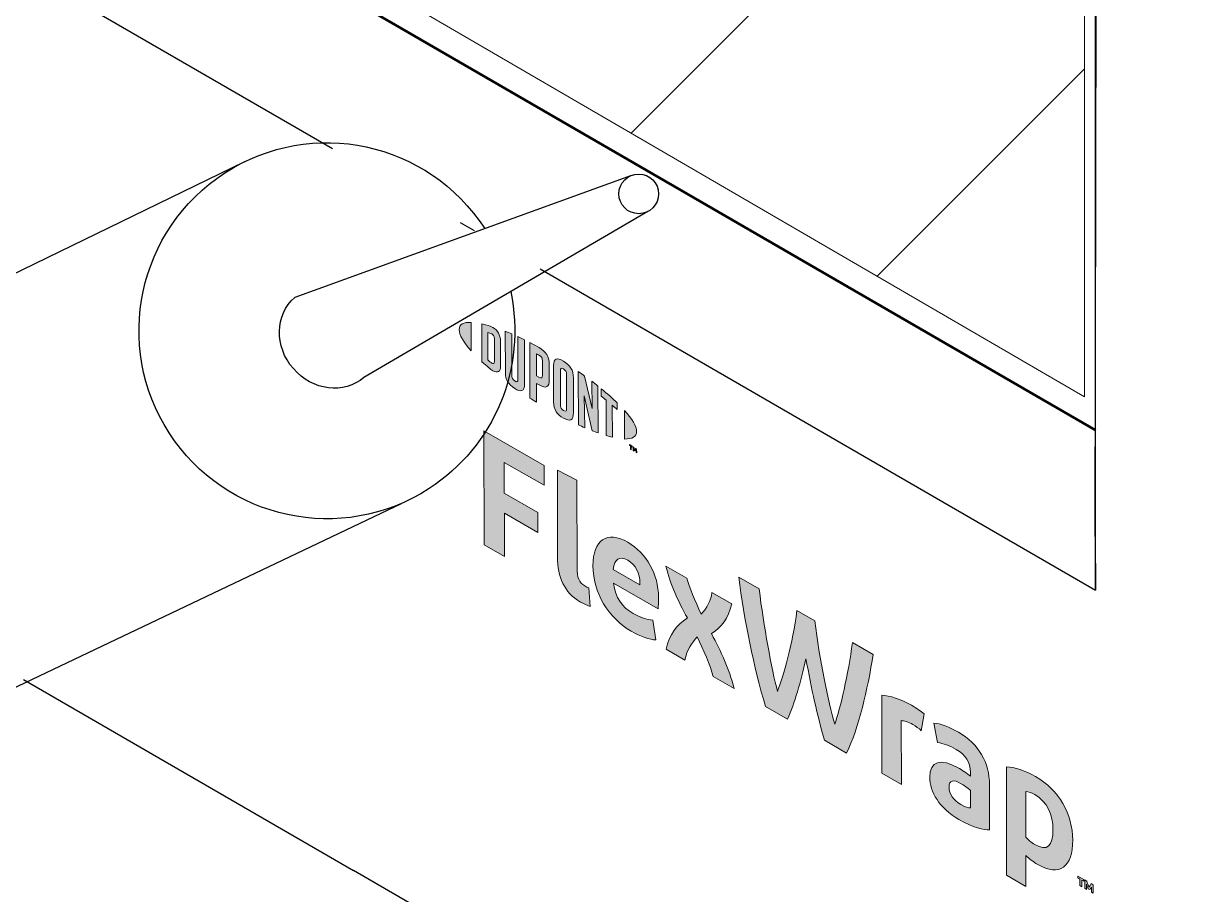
# Model space of a CAD drawing. Extents: x -1337 to 5791, y -3809 to 1769.
# Drawn here: x -410.2 to -367.73, y 1097.44 to 1129.09 of the extents above; entities that cross this region are included whole.
import ezdxf

# ---------------------------------------------------------------- set-up
doc = ezdxf.new("R2010")
doc.units = 0
doc.header["$MEASUREMENT"] = 0
for name, color, linetype, lineweight in [('G-ANNO-TTLB', 7, 'Continuous', 0), ('Layer 12', 7, 'Continuous', 0), ('TYVEK', 7, 'Continuous', 0), ('X-REF - TRACED', 7, 'Continuous', 0)]:
    doc.layers.add(name, color=color, linetype=linetype, lineweight=lineweight)

# ---------------------------------------------------------------- blocks, each defined once
blk = doc.blocks.new('Block_366')
at = {"layer": 'TYVEK', "true_color": 0x003b71, "transparency": 33554687}
h = blk.add_hatch(color=156, dxfattribs=at)
h.dxf.hatch_style = 2
edge = h.paths.add_edge_path()
edge.add_spline(control_points=[(-393.448, 1110.144), (-393.448, 1110.144), (-393.458, 1114.285), (-393.458, 1114.285), (-393.458, 1114.285), (-391.272, 1113.03), (-391.272, 1113.03), (-391.272, 1113.03), (-391.271, 1112.308), (-391.271, 1112.308), (-391.271, 1112.308), (-392.723, 1113.142), (-392.723, 1113.142), (-392.723, 1113.142), (-392.72, 1112.018), (-392.72, 1112.018), (-392.72, 1112.018), (-391.499, 1111.317), (-391.499, 1111.317), (-391.499, 1111.317), (-391.497, 1110.595), (-391.497, 1110.595), (-391.497, 1110.595), (-392.718, 1111.296), (-392.718, 1111.296), (-392.718, 1111.296), (-392.714, 1109.723), (-392.714, 1109.723), (-392.714, 1109.723), (-393.448, 1110.144), (-393.448, 1110.144)], knot_values=[0, 0, 0, 0, 1, 1, 1, 2, 2, 2, 3, 3, 3, 4, 4, 4, 5, 5, 5, 6, 6, 6, 7, 7, 7, 8, 8, 8, 9, 9, 9, 10, 10, 10, 10], degree=3, periodic=0)
h = blk.add_hatch(color=156, dxfattribs=at)
h.dxf.hatch_style = 2
edge = h.paths.add_edge_path()
edge.add_spline(control_points=[(-390.075, 1109.3), (-390.074, 1108.981), (-390.002, 1108.768), (-389.797, 1108.65), (-389.745, 1108.621), (-389.694, 1108.597), (-389.648, 1108.583), (-389.648, 1108.583), (-389.595, 1107.908), (-389.595, 1107.908), (-389.692, 1107.941), (-389.851, 1108.008), (-389.954, 1108.067), (-390.544, 1108.406), (-390.781, 1108.985), (-390.783, 1109.695), (-390.783, 1109.695), (-390.791, 1112.854), (-390.791, 1112.854), (-390.791, 1112.854), (-390.083, 1112.495), (-390.083, 1112.495), (-390.083, 1112.495), (-390.075, 1109.3), (-390.075, 1109.3)], knot_values=[0, 0, 0, 0, 1, 1, 1, 2, 2, 2, 3, 3, 3, 4, 4, 4, 5, 5, 5, 6, 6, 6, 7, 7, 7, 8, 8, 8, 8], degree=3, periodic=0)
h = blk.add_hatch(color=156, dxfattribs=at)
h.dxf.hatch_style = 2
edge = h.paths.add_edge_path()
edge.add_spline(control_points=[(-388.763, 1109.25), (-388.763, 1109.25), (-387.789, 1108.691), (-387.789, 1108.691), (-387.789, 1108.691), (-387.789, 1108.762), (-387.789, 1108.762), (-387.79, 1109.093), (-387.944, 1109.424), (-388.226, 1109.586), (-388.524, 1109.757), (-388.718, 1109.626), (-388.763, 1109.25)], knot_values=[0, 0, 0, 0, 1, 1, 1, 2, 2, 2, 3, 3, 3, 4, 4, 4, 4], degree=3, periodic=0)
edge = h.paths.add_edge_path()
edge.add_spline(control_points=[(-387.205, 1106.69), (-387.43, 1106.701), (-387.763, 1106.81), (-388.102, 1107.004), (-388.928, 1107.478), (-389.494, 1108.406), (-389.496, 1109.388), (-389.499, 1110.328), (-388.982, 1110.669), (-388.228, 1110.237), (-387.556, 1109.851), (-387.113, 1109.047), (-387.111, 1108.255), (-387.111, 1108.077), (-387.121, 1107.929), (-387.131, 1107.817), (-387.131, 1107.817), (-388.752, 1108.747), (-388.752, 1108.747), (-388.684, 1108.236), (-388.442, 1107.885), (-388.032, 1107.649), (-387.781, 1107.505), (-387.54, 1107.431), (-387.319, 1107.411), (-387.319, 1107.411), (-387.205, 1106.69), (-387.205, 1106.69)], knot_values=[0, 0, 0, 0, 1, 1, 1, 2, 2, 2, 3, 3, 3, 4, 4, 4, 5, 5, 5, 6, 6, 6, 7, 7, 7, 8, 8, 8, 9, 9, 9, 9], degree=3, periodic=0)
h = blk.add_hatch(color=156, dxfattribs=at)
h.dxf.hatch_style = 2
edge = h.paths.add_edge_path()
edge.add_spline(control_points=[(-386.064, 1107.488), (-386.409, 1108.123), (-386.682, 1108.687), (-386.843, 1109.37), (-386.843, 1109.37), (-386.078, 1108.932), (-386.078, 1108.932), (-386.011, 1108.627), (-385.784, 1108.095), (-385.558, 1107.628), (-385.368, 1107.845), (-385.205, 1108.1), (-385.17, 1108.41), (-385.17, 1108.41), (-384.452, 1107.998), (-384.452, 1107.998), (-384.584, 1107.459), (-384.808, 1107.157), (-385.192, 1106.922), (-384.822, 1106.231), (-384.569, 1105.673), (-384.357, 1104.925), (-384.357, 1104.925), (-385.122, 1105.364), (-385.122, 1105.364), (-385.23, 1105.757), (-385.488, 1106.348), (-385.704, 1106.797), (-385.898, 1106.583), (-386.082, 1106.335), (-386.153, 1105.956), (-386.153, 1105.956), (-386.84, 1106.35), (-386.84, 1106.35), (-386.714, 1106.892), (-386.474, 1107.227), (-386.064, 1107.488)], knot_values=[0, 0, 0, 0, 1, 1, 1, 2, 2, 2, 3, 3, 3, 4, 4, 4, 5, 5, 5, 6, 6, 6, 7, 7, 7, 8, 8, 8, 9, 9, 9, 10, 10, 10, 11, 11, 11, 12, 12, 12, 12], degree=3, periodic=0)
h = blk.add_hatch(color=156, dxfattribs=at)
h.dxf.hatch_style = 2
edge = h.paths.add_edge_path()
edge.add_spline(control_points=[(-380.063, 1106.595), (-380.063, 1106.595), (-379.314, 1106.165), (-379.314, 1106.165), (-379.506, 1104.898), (-379.84, 1103.466), (-380.274, 1102.581), (-380.274, 1102.581), (-381.079, 1103.043), (-381.079, 1103.043), (-381.332, 1103.927), (-381.56, 1104.926), (-381.752, 1106.005), (-381.945, 1105.147), (-382.163, 1104.404), (-382.418, 1103.812), (-382.418, 1103.812), (-383.224, 1104.274), (-383.224, 1104.274), (-383.637, 1105.645), (-384.005, 1107.481), (-384.198, 1108.969), (-384.198, 1108.969), (-383.454, 1108.542), (-383.454, 1108.542), (-383.292, 1107.202), (-383.001, 1105.635), (-382.789, 1104.822), (-382.57, 1105.388), (-382.23, 1106.551), (-382.084, 1107.755), (-382.084, 1107.755), (-381.428, 1107.378), (-381.428, 1107.378), (-381.271, 1106), (-380.934, 1104.448), (-380.706, 1103.627), (-380.503, 1104.201), (-380.214, 1105.435), (-380.063, 1106.595)], knot_values=[0, 0, 0, 0, 1, 1, 1, 2, 2, 2, 3, 3, 3, 4, 4, 4, 5, 5, 5, 6, 6, 6, 7, 7, 7, 8, 8, 8, 9, 9, 9, 10, 10, 10, 11, 11, 11, 12, 12, 12, 13, 13, 13, 13], degree=3, periodic=0)
h = blk.add_hatch(color=156, dxfattribs=at)
h.dxf.hatch_style = 2
edge = h.paths.add_edge_path()
edge.add_spline(control_points=[(-377.921, 1104.32), (-377.737, 1104.213), (-377.562, 1104.09), (-377.459, 1104.001), (-377.459, 1104.001), (-377.56, 1103.392), (-377.56, 1103.392), (-377.648, 1103.477), (-377.755, 1103.551), (-377.863, 1103.613), (-378.053, 1103.722), (-378.181, 1103.754), (-378.289, 1103.757), (-378.289, 1103.757), (-378.283, 1101.438), (-378.283, 1101.438), (-378.283, 1101.438), (-378.991, 1101.844), (-378.991, 1101.844), (-378.991, 1101.844), (-378.998, 1104.678), (-378.998, 1104.678), (-378.721, 1104.678), (-378.291, 1104.532), (-377.921, 1104.32)], knot_values=[0, 0, 0, 0, 1, 1, 1, 2, 2, 2, 3, 3, 3, 4, 4, 4, 5, 5, 5, 6, 6, 6, 7, 7, 7, 8, 8, 8, 8], degree=3, periodic=0)
h = blk.add_hatch(color=156, dxfattribs=at)
h.dxf.hatch_style = 2
edge = h.paths.add_edge_path()
edge.add_spline(control_points=[(-375.766, 1100.589), (-375.766, 1100.589), (-375.767, 1101.222), (-375.767, 1101.222), (-375.885, 1101.319), (-376.008, 1101.408), (-376.132, 1101.478), (-376.368, 1101.614), (-376.552, 1101.614), (-376.551, 1101.335), (-376.551, 1101.087), (-376.396, 1100.869), (-376.125, 1100.712), (-375.971, 1100.624), (-375.842, 1100.586), (-375.766, 1100.589)], knot_values=[0, 0, 0, 0, 1, 1, 1, 2, 2, 2, 3, 3, 3, 4, 4, 4, 5, 5, 5, 5], degree=3, periodic=0)
edge = h.paths.add_edge_path()
edge.add_spline(control_points=[(-376.195, 1100.168), (-376.898, 1100.572), (-377.253, 1101.171), (-377.254, 1101.703), (-377.255, 1102.289), (-376.841, 1102.394), (-376.225, 1102.046), (-376.081, 1101.964), (-375.897, 1101.834), (-375.768, 1101.737), (-375.768, 1101.737), (-375.769, 1101.879), (-375.769, 1101.879), (-375.77, 1102.24), (-375.95, 1102.514), (-376.293, 1102.711), (-376.519, 1102.841), (-376.76, 1102.938), (-376.97, 1102.958), (-376.97, 1102.958), (-377.1, 1103.671), (-377.1, 1103.671), (-376.88, 1103.651), (-376.526, 1103.518), (-376.213, 1103.339), (-375.459, 1102.906), (-375.083, 1102.229), (-375.081, 1101.431), (-375.081, 1101.431), (-375.077, 1099.786), (-375.077, 1099.786), (-375.287, 1099.783), (-375.682, 1099.874), (-376.195, 1100.168)], knot_values=[0, 0, 0, 0, 1, 1, 1, 2, 2, 2, 3, 3, 3, 4, 4, 4, 5, 5, 5, 6, 6, 6, 7, 7, 7, 8, 8, 8, 9, 9, 9, 10, 10, 10, 11, 11, 11, 11], degree=3, periodic=0)
h = blk.add_hatch(color=156, dxfattribs=at)
h.dxf.hatch_style = 2
edge = h.paths.add_edge_path()
edge.add_spline(control_points=[(-373.431, 1099.255), (-372.98, 1098.996), (-372.77, 1099.194), (-372.772, 1099.804), (-372.773, 1100.336), (-372.969, 1100.803), (-373.436, 1101.071), (-373.564, 1101.145), (-373.656, 1101.168), (-373.764, 1101.183), (-373.764, 1101.183), (-373.76, 1099.526), (-373.76, 1099.526), (-373.662, 1099.423), (-373.58, 1099.34), (-373.431, 1099.255)], knot_values=[0, 0, 0, 0, 1, 1, 1, 2, 2, 2, 3, 3, 3, 4, 4, 4, 5, 5, 5, 5], degree=3, periodic=0)
edge = h.paths.add_edge_path()
edge.add_spline(control_points=[(-373.327, 1098.534), (-373.507, 1098.637), (-373.63, 1098.731), (-373.758, 1098.858), (-373.758, 1098.858), (-373.756, 1097.734), (-373.756, 1097.734), (-373.756, 1097.734), (-374.458, 1098.137), (-374.458, 1098.137), (-374.458, 1098.137), (-374.468, 1102.083), (-374.468, 1102.083), (-374.176, 1102.069), (-373.766, 1101.934), (-373.402, 1101.725), (-372.56, 1101.242), (-372.056, 1100.362), (-372.054, 1099.415), (-372.051, 1098.445), (-372.527, 1098.074), (-373.327, 1098.534)], knot_values=[0, 0, 0, 0, 1, 1, 1, 2, 2, 2, 3, 3, 3, 4, 4, 4, 5, 5, 5, 6, 6, 6, 7, 7, 7, 7], degree=3, periodic=0)
h = blk.add_hatch(color=156, dxfattribs=at)
h.dxf.hatch_style = 2
edge = h.paths.add_edge_path()
edge.add_spline(control_points=[(-371.546, 1097.928), (-371.519, 1097.841), (-371.494, 1097.775), (-371.463, 1097.704), (-371.433, 1097.74), (-371.412, 1097.78), (-371.387, 1097.837), (-371.387, 1097.837), (-371.313, 1097.795), (-371.313, 1097.795), (-371.313, 1097.795), (-371.312, 1097.489), (-371.312, 1097.489), (-371.312, 1097.489), (-371.377, 1097.526), (-371.377, 1097.526), (-371.377, 1097.526), (-371.377, 1097.667), (-371.377, 1097.667), (-371.377, 1097.667), (-371.374, 1097.713), (-371.374, 1097.713), (-371.394, 1097.679), (-371.419, 1097.644), (-371.44, 1097.618), (-371.44, 1097.618), (-371.489, 1097.647), (-371.489, 1097.647), (-371.512, 1097.699), (-371.536, 1097.762), (-371.558, 1097.821), (-371.558, 1097.821), (-371.555, 1097.769), (-371.555, 1097.769), (-371.555, 1097.769), (-371.554, 1097.628), (-371.554, 1097.628), (-371.554, 1097.628), (-371.619, 1097.665), (-371.619, 1097.665), (-371.619, 1097.665), (-371.619, 1097.971), (-371.619, 1097.971), (-371.619, 1097.971), (-371.546, 1097.928), (-371.546, 1097.928)], knot_values=[0, 0, 0, 0, 1, 1, 1, 2, 2, 2, 3, 3, 3, 4, 4, 4, 5, 5, 5, 6, 6, 6, 7, 7, 7, 8, 8, 8, 9, 9, 9, 10, 10, 10, 11, 11, 11, 12, 12, 12, 13, 13, 13, 14, 14, 14, 15, 15, 15, 15], degree=3, periodic=0)
edge = h.paths.add_edge_path()
edge.add_spline(control_points=[(-371.792, 1098.002), (-371.792, 1098.002), (-371.863, 1098.043), (-371.863, 1098.043), (-371.863, 1098.043), (-371.863, 1098.111), (-371.863, 1098.111), (-371.863, 1098.111), (-371.649, 1097.988), (-371.649, 1097.988), (-371.649, 1097.988), (-371.649, 1097.92), (-371.649, 1097.92), (-371.649, 1097.92), (-371.72, 1097.961), (-371.72, 1097.961), (-371.72, 1097.961), (-371.72, 1097.723), (-371.72, 1097.723), (-371.72, 1097.723), (-371.791, 1097.764), (-371.791, 1097.764), (-371.791, 1097.764), (-371.792, 1098.002), (-371.792, 1098.002)], knot_values=[0, 0, 0, 0, 1, 1, 1, 2, 2, 2, 3, 3, 3, 4, 4, 4, 5, 5, 5, 6, 6, 6, 7, 7, 7, 8, 8, 8, 8], degree=3, periodic=0)
at = {"layer": 'TYVEK'}
for points, knots in [([(-393.448, 1110.144), (-393.448, 1110.144), (-393.458, 1114.285), (-393.458, 1114.285), (-393.458, 1114.285), (-391.272, 1113.03), (-391.272, 1113.03), (-391.272, 1113.03), (-391.271, 1112.308), (-391.271, 1112.308), (-391.271, 1112.308), (-392.723, 1113.142), (-392.723, 1113.142), (-392.723, 1113.142), (-392.72, 1112.018), (-392.72, 1112.018), (-392.72, 1112.018), (-391.499, 1111.317), (-391.499, 1111.317), (-391.499, 1111.317), (-391.497, 1110.595), (-391.497, 1110.595), (-391.497, 1110.595), (-392.718, 1111.296), (-392.718, 1111.296), (-392.718, 1111.296), (-392.714, 1109.723), (-392.714, 1109.723), (-392.714, 1109.723), (-393.448, 1110.144), (-393.448, 1110.144)], [0, 0, 0, 0, 1, 1, 1, 2, 2, 2, 3, 3, 3, 4, 4, 4, 5, 5, 5, 6, 6, 6, 7, 7, 7, 8, 8, 8, 9, 9, 9, 10, 10, 10, 10]), ([(-390.075, 1109.3), (-390.074, 1108.981), (-390.002, 1108.768), (-389.797, 1108.65), (-389.745, 1108.621), (-389.694, 1108.597), (-389.648, 1108.583), (-389.648, 1108.583), (-389.595, 1107.908), (-389.595, 1107.908), (-389.692, 1107.941), (-389.851, 1108.008), (-389.954, 1108.067), (-390.544, 1108.406), (-390.781, 1108.985), (-390.783, 1109.695), (-390.783, 1109.695), (-390.791, 1112.854), (-390.791, 1112.854), (-390.791, 1112.854), (-390.083, 1112.495), (-390.083, 1112.495), (-390.083, 1112.495), (-390.075, 1109.3), (-390.075, 1109.3)], [0, 0, 0, 0, 1, 1, 1, 2, 2, 2, 3, 3, 3, 4, 4, 4, 5, 5, 5, 6, 6, 6, 7, 7, 7, 8, 8, 8, 8]), ([(-387.205, 1106.69), (-387.43, 1106.701), (-387.763, 1106.81), (-388.102, 1107.004), (-388.928, 1107.478), (-389.494, 1108.406), (-389.496, 1109.388), (-389.499, 1110.328), (-388.982, 1110.669), (-388.228, 1110.237), (-387.556, 1109.851), (-387.113, 1109.047), (-387.111, 1108.255), (-387.111, 1108.077), (-387.121, 1107.929), (-387.131, 1107.817), (-387.131, 1107.817), (-388.752, 1108.747), (-388.752, 1108.747), (-388.684, 1108.236), (-388.442, 1107.885), (-388.032, 1107.649), (-387.781, 1107.505), (-387.54, 1107.431), (-387.319, 1107.411), (-387.319, 1107.411), (-387.205, 1106.69), (-387.205, 1106.69)], [0, 0, 0, 0, 1, 1, 1, 2, 2, 2, 3, 3, 3, 4, 4, 4, 5, 5, 5, 6, 6, 6, 7, 7, 7, 8, 8, 8, 9, 9, 9, 9]), ([(-388.763, 1109.25), (-388.763, 1109.25), (-387.789, 1108.691), (-387.789, 1108.691), (-387.789, 1108.691), (-387.789, 1108.762), (-387.789, 1108.762), (-387.79, 1109.093), (-387.944, 1109.424), (-388.226, 1109.586), (-388.524, 1109.757), (-388.718, 1109.626), (-388.763, 1109.25)], [0, 0, 0, 0, 1, 1, 1, 2, 2, 2, 3, 3, 3, 4, 4, 4, 4]), ([(-386.064, 1107.488), (-386.409, 1108.123), (-386.682, 1108.687), (-386.843, 1109.37), (-386.843, 1109.37), (-386.078, 1108.932), (-386.078, 1108.932), (-386.011, 1108.627), (-385.784, 1108.095), (-385.558, 1107.628), (-385.368, 1107.845), (-385.205, 1108.1), (-385.17, 1108.41), (-385.17, 1108.41), (-384.452, 1107.998), (-384.452, 1107.998), (-384.584, 1107.459), (-384.808, 1107.157), (-385.192, 1106.922), (-384.822, 1106.231), (-384.569, 1105.673), (-384.357, 1104.925), (-384.357, 1104.925), (-385.122, 1105.364), (-385.122, 1105.364), (-385.23, 1105.757), (-385.488, 1106.348), (-385.704, 1106.797), (-385.898, 1106.583), (-386.082, 1106.335), (-386.153, 1105.956), (-386.153, 1105.956), (-386.84, 1106.35), (-386.84, 1106.35), (-386.714, 1106.892), (-386.474, 1107.227), (-386.064, 1107.488)], [0, 0, 0, 0, 1, 1, 1, 2, 2, 2, 3, 3, 3, 4, 4, 4, 5, 5, 5, 6, 6, 6, 7, 7, 7, 8, 8, 8, 9, 9, 9, 10, 10, 10, 11, 11, 11, 12, 12, 12, 12]), ([(-380.063, 1106.595), (-380.063, 1106.595), (-379.314, 1106.165), (-379.314, 1106.165), (-379.506, 1104.898), (-379.84, 1103.466), (-380.274, 1102.581), (-380.274, 1102.581), (-381.079, 1103.043), (-381.079, 1103.043), (-381.332, 1103.927), (-381.56, 1104.926), (-381.752, 1106.005), (-381.945, 1105.147), (-382.163, 1104.404), (-382.418, 1103.812), (-382.418, 1103.812), (-383.224, 1104.274), (-383.224, 1104.274), (-383.637, 1105.645), (-384.005, 1107.481), (-384.198, 1108.969), (-384.198, 1108.969), (-383.454, 1108.542), (-383.454, 1108.542), (-383.292, 1107.202), (-383.001, 1105.635), (-382.789, 1104.822), (-382.57, 1105.388), (-382.23, 1106.551), (-382.084, 1107.755), (-382.084, 1107.755), (-381.428, 1107.378), (-381.428, 1107.378), (-381.271, 1106), (-380.934, 1104.448), (-380.706, 1103.627), (-380.503, 1104.201), (-380.214, 1105.435), (-380.063, 1106.595)], [0, 0, 0, 0, 1, 1, 1, 2, 2, 2, 3, 3, 3, 4, 4, 4, 5, 5, 5, 6, 6, 6, 7, 7, 7, 8, 8, 8, 9, 9, 9, 10, 10, 10, 11, 11, 11, 12, 12, 12, 13, 13, 13, 13]), ([(-377.921, 1104.32), (-377.737, 1104.213), (-377.562, 1104.09), (-377.459, 1104.001), (-377.459, 1104.001), (-377.56, 1103.392), (-377.56, 1103.392), (-377.648, 1103.477), (-377.755, 1103.551), (-377.863, 1103.613), (-378.053, 1103.722), (-378.181, 1103.754), (-378.289, 1103.757), (-378.289, 1103.757), (-378.283, 1101.438), (-378.283, 1101.438), (-378.283, 1101.438), (-378.991, 1101.844), (-378.991, 1101.844), (-378.991, 1101.844), (-378.998, 1104.678), (-378.998, 1104.678), (-378.721, 1104.678), (-378.291, 1104.532), (-377.921, 1104.32)], [0, 0, 0, 0, 1, 1, 1, 2, 2, 2, 3, 3, 3, 4, 4, 4, 5, 5, 5, 6, 6, 6, 7, 7, 7, 8, 8, 8, 8]), ([(-376.195, 1100.168), (-376.898, 1100.572), (-377.253, 1101.171), (-377.254, 1101.703), (-377.255, 1102.289), (-376.841, 1102.394), (-376.225, 1102.046), (-376.081, 1101.964), (-375.897, 1101.834), (-375.768, 1101.737), (-375.768, 1101.737), (-375.769, 1101.879), (-375.769, 1101.879), (-375.77, 1102.24), (-375.95, 1102.514), (-376.293, 1102.711), (-376.519, 1102.841), (-376.76, 1102.938), (-376.97, 1102.958), (-376.97, 1102.958), (-377.1, 1103.671), (-377.1, 1103.671), (-376.88, 1103.651), (-376.526, 1103.518), (-376.213, 1103.339), (-375.459, 1102.906), (-375.083, 1102.229), (-375.081, 1101.431), (-375.081, 1101.431), (-375.077, 1099.786), (-375.077, 1099.786), (-375.287, 1099.783), (-375.682, 1099.874), (-376.195, 1100.168)], [0, 0, 0, 0, 1, 1, 1, 2, 2, 2, 3, 3, 3, 4, 4, 4, 5, 5, 5, 6, 6, 6, 7, 7, 7, 8, 8, 8, 9, 9, 9, 10, 10, 10, 11, 11, 11, 11]), ([(-373.327, 1098.534), (-373.507, 1098.637), (-373.63, 1098.731), (-373.758, 1098.858), (-373.758, 1098.858), (-373.756, 1097.734), (-373.756, 1097.734), (-373.756, 1097.734), (-374.458, 1098.137), (-374.458, 1098.137), (-374.458, 1098.137), (-374.468, 1102.083), (-374.468, 1102.083), (-374.176, 1102.069), (-373.766, 1101.934), (-373.402, 1101.725), (-372.56, 1101.242), (-372.056, 1100.362), (-372.054, 1099.415), (-372.051, 1098.445), (-372.527, 1098.074), (-373.327, 1098.534)], [0, 0, 0, 0, 1, 1, 1, 2, 2, 2, 3, 3, 3, 4, 4, 4, 5, 5, 5, 6, 6, 6, 7, 7, 7, 7]), ([(-375.766, 1100.589), (-375.766, 1100.589), (-375.767, 1101.222), (-375.767, 1101.222), (-375.885, 1101.319), (-376.008, 1101.408), (-376.132, 1101.478), (-376.368, 1101.614), (-376.552, 1101.614), (-376.551, 1101.335), (-376.551, 1101.087), (-376.396, 1100.869), (-376.125, 1100.712), (-375.971, 1100.624), (-375.842, 1100.586), (-375.766, 1100.589)], [0, 0, 0, 0, 1, 1, 1, 2, 2, 2, 3, 3, 3, 4, 4, 4, 5, 5, 5, 5]), ([(-373.431, 1099.255), (-372.98, 1098.996), (-372.77, 1099.194), (-372.772, 1099.804), (-372.773, 1100.336), (-372.969, 1100.803), (-373.436, 1101.071), (-373.564, 1101.145), (-373.656, 1101.168), (-373.764, 1101.183), (-373.764, 1101.183), (-373.76, 1099.526), (-373.76, 1099.526), (-373.662, 1099.423), (-373.58, 1099.34), (-373.431, 1099.255)], [0, 0, 0, 0, 1, 1, 1, 2, 2, 2, 3, 3, 3, 4, 4, 4, 5, 5, 5, 5]), ([(-371.792, 1098.002), (-371.792, 1098.002), (-371.863, 1098.043), (-371.863, 1098.043), (-371.863, 1098.043), (-371.863, 1098.111), (-371.863, 1098.111), (-371.863, 1098.111), (-371.649, 1097.988), (-371.649, 1097.988), (-371.649, 1097.988), (-371.649, 1097.92), (-371.649, 1097.92), (-371.649, 1097.92), (-371.72, 1097.961), (-371.72, 1097.961), (-371.72, 1097.961), (-371.72, 1097.723), (-371.72, 1097.723), (-371.72, 1097.723), (-371.791, 1097.764), (-371.791, 1097.764), (-371.791, 1097.764), (-371.792, 1098.002), (-371.792, 1098.002)], [0, 0, 0, 0, 1, 1, 1, 2, 2, 2, 3, 3, 3, 4, 4, 4, 5, 5, 5, 6, 6, 6, 7, 7, 7, 8, 8, 8, 8]), ([(-371.546, 1097.928), (-371.519, 1097.841), (-371.494, 1097.775), (-371.463, 1097.704), (-371.433, 1097.74), (-371.412, 1097.78), (-371.387, 1097.837), (-371.387, 1097.837), (-371.313, 1097.795), (-371.313, 1097.795), (-371.313, 1097.795), (-371.312, 1097.489), (-371.312, 1097.489), (-371.312, 1097.489), (-371.377, 1097.526), (-371.377, 1097.526), (-371.377, 1097.526), (-371.377, 1097.667), (-371.377, 1097.667), (-371.377, 1097.667), (-371.374, 1097.713), (-371.374, 1097.713), (-371.394, 1097.679), (-371.419, 1097.644), (-371.44, 1097.618), (-371.44, 1097.618), (-371.489, 1097.647), (-371.489, 1097.647), (-371.512, 1097.699), (-371.536, 1097.762), (-371.558, 1097.821), (-371.558, 1097.821), (-371.555, 1097.769), (-371.555, 1097.769), (-371.555, 1097.769), (-371.554, 1097.628), (-371.554, 1097.628), (-371.554, 1097.628), (-371.619, 1097.665), (-371.619, 1097.665), (-371.619, 1097.665), (-371.619, 1097.971), (-371.619, 1097.971), (-371.619, 1097.971), (-371.546, 1097.928), (-371.546, 1097.928)], [0, 0, 0, 0, 1, 1, 1, 2, 2, 2, 3, 3, 3, 4, 4, 4, 5, 5, 5, 6, 6, 6, 7, 7, 7, 8, 8, 8, 9, 9, 9, 10, 10, 10, 11, 11, 11, 12, 12, 12, 13, 13, 13, 14, 14, 14, 15, 15, 15, 15])]:
    blk.add_open_spline(points, degree=3, knots=knots, dxfattribs=at)
blk = doc.blocks.new('Block_367')
at = {"layer": 'TYVEK', "true_color": 0x003b71, "transparency": 33554687}
h = blk.add_hatch(color=156, dxfattribs=at)
h.dxf.hatch_style = 2
edge = h.paths.add_edge_path()
edge.add_spline(control_points=[(-394.36, 1117.963), (-394.36, 1117.773), (-394.199, 1117.502), (-393.919, 1117.189), (-393.919, 1117.189), (-393.922, 1118.228), (-393.922, 1118.228), (-394.201, 1118.237), (-394.361, 1118.152), (-394.36, 1117.963)], knot_values=[0, 0, 0, 0, 1, 1, 1, 2, 2, 2, 3, 3, 3, 3], degree=3, periodic=0)
h = blk.add_hatch(color=156, dxfattribs=at)
h.dxf.hatch_style = 2
edge = h.paths.add_edge_path()
edge.add_spline(control_points=[(-393.079, 1116.803), (-393.079, 1116.724), (-393.12, 1116.721), (-393.17, 1116.749), (-393.209, 1116.771), (-393.268, 1116.822), (-393.317, 1116.865), (-393.317, 1116.865), (-393.319, 1117.859), (-393.319, 1117.859), (-393.271, 1117.846), (-393.211, 1117.828), (-393.173, 1117.806), (-393.123, 1117.777), (-393.081, 1117.727), (-393.081, 1117.647), (-393.081, 1117.647), (-393.079, 1116.803), (-393.079, 1116.803)], knot_values=[0, 0, 0, 0, 1, 1, 1, 2, 2, 2, 3, 3, 3, 4, 4, 4, 5, 5, 5, 6, 6, 6, 6], degree=3, periodic=0)
edge = h.paths.add_edge_path()
edge.add_spline(control_points=[(-393.141, 1118.047), (-393.219, 1118.092), (-393.331, 1118.13), (-393.535, 1118.174), (-393.535, 1118.174), (-393.532, 1116.797), (-393.532, 1116.797), (-393.352, 1116.631), (-393.215, 1116.516), (-393.137, 1116.471), (-392.957, 1116.367), (-392.856, 1116.436), (-392.856, 1116.64), (-392.856, 1116.64), (-392.858, 1117.555), (-392.858, 1117.555), (-392.859, 1117.758), (-392.961, 1117.944), (-393.141, 1118.047)], knot_values=[0, 0, 0, 0, 1, 1, 1, 2, 2, 2, 3, 3, 3, 4, 4, 4, 5, 5, 5, 6, 6, 6, 6], degree=3, periodic=0)
h = blk.add_hatch(color=156, dxfattribs=at)
h.dxf.hatch_style = 2
edge = h.paths.add_edge_path()
edge.add_spline(control_points=[(-392.228, 1116.154), (-392.228, 1116.074), (-392.252, 1116.037), (-392.338, 1116.099), (-392.423, 1116.159), (-392.446, 1116.214), (-392.446, 1116.308), (-392.446, 1116.308), (-392.45, 1117.808), (-392.45, 1117.808), (-392.506, 1117.833), (-392.632, 1117.885), (-392.685, 1117.907), (-392.685, 1117.907), (-392.682, 1116.39), (-392.682, 1116.39), (-392.681, 1116.148), (-392.579, 1115.995), (-392.338, 1115.825), (-392.117, 1115.669), (-391.982, 1115.72), (-391.983, 1115.989), (-391.983, 1115.989), (-391.986, 1117.591), (-391.986, 1117.591), (-392.033, 1117.615), (-392.184, 1117.687), (-392.232, 1117.709), (-392.232, 1117.709), (-392.228, 1116.154), (-392.228, 1116.154)], knot_values=[0, 0, 0, 0, 1, 1, 1, 2, 2, 2, 3, 3, 3, 4, 4, 4, 5, 5, 5, 6, 6, 6, 7, 7, 7, 8, 8, 8, 9, 9, 9, 10, 10, 10, 10], degree=3, periodic=0)
h = blk.add_hatch(color=156, dxfattribs=at)
h.dxf.hatch_style = 2
edge = h.paths.add_edge_path()
edge.add_spline(control_points=[(-391.334, 1116.298), (-391.334, 1116.211), (-391.36, 1116.182), (-391.46, 1116.239), (-391.46, 1116.239), (-391.546, 1116.288), (-391.546, 1116.288), (-391.546, 1116.288), (-391.548, 1117.085), (-391.548, 1117.085), (-391.51, 1117.065), (-391.489, 1117.054), (-391.466, 1117.041), (-391.358, 1116.979), (-391.335, 1116.919), (-391.335, 1116.83), (-391.335, 1116.83), (-391.334, 1116.298), (-391.334, 1116.298)], knot_values=[0, 0, 0, 0, 1, 1, 1, 2, 2, 2, 3, 3, 3, 4, 4, 4, 5, 5, 5, 6, 6, 6, 6], degree=3, periodic=0)
edge = h.paths.add_edge_path()
edge.add_spline(control_points=[(-391.452, 1117.314), (-391.495, 1117.339), (-391.651, 1117.422), (-391.794, 1117.495), (-391.794, 1117.495), (-391.789, 1115.476), (-391.789, 1115.476), (-391.741, 1115.445), (-391.613, 1115.364), (-391.544, 1115.323), (-391.544, 1115.323), (-391.545, 1116.008), (-391.545, 1116.008), (-391.545, 1116.008), (-391.449, 1115.953), (-391.449, 1115.953), (-391.191, 1115.806), (-391.085, 1115.878), (-391.085, 1116.134), (-391.085, 1116.134), (-391.087, 1116.729), (-391.087, 1116.729), (-391.087, 1116.98), (-391.208, 1117.174), (-391.452, 1117.314)], knot_values=[0, 0, 0, 0, 1, 1, 1, 2, 2, 2, 3, 3, 3, 4, 4, 4, 5, 5, 5, 6, 6, 6, 7, 7, 7, 8, 8, 8, 8], degree=3, periodic=0)
h = blk.add_hatch(color=156, dxfattribs=at)
h.dxf.hatch_style = 2
edge = h.paths.add_edge_path()
edge.add_spline(control_points=[(-390.454, 1115.089), (-390.453, 1115.009), (-390.476, 1114.981), (-390.563, 1115.028), (-390.653, 1115.076), (-390.677, 1115.135), (-390.678, 1115.217), (-390.678, 1115.217), (-390.681, 1116.476), (-390.681, 1116.476), (-390.681, 1116.558), (-390.657, 1116.59), (-390.567, 1116.536), (-390.48, 1116.483), (-390.457, 1116.427), (-390.457, 1116.347), (-390.457, 1116.347), (-390.454, 1115.089), (-390.454, 1115.089)], knot_values=[0, 0, 0, 0, 1, 1, 1, 2, 2, 2, 3, 3, 3, 4, 4, 4, 5, 5, 5, 6, 6, 6, 6], degree=3, periodic=0)
edge = h.paths.add_edge_path()
edge.add_spline(control_points=[(-390.568, 1116.818), (-390.796, 1116.961), (-390.931, 1116.923), (-390.931, 1116.657), (-390.931, 1116.657), (-390.927, 1115.337), (-390.927, 1115.337), (-390.927, 1115.056), (-390.803, 1114.87), (-390.563, 1114.744), (-390.327, 1114.621), (-390.204, 1114.654), (-390.205, 1114.952), (-390.205, 1114.952), (-390.208, 1116.212), (-390.208, 1116.212), (-390.209, 1116.497), (-390.32, 1116.662), (-390.568, 1116.818)], knot_values=[0, 0, 0, 0, 1, 1, 1, 2, 2, 2, 3, 3, 3, 4, 4, 4, 5, 5, 5, 6, 6, 6, 6], degree=3, periodic=0)
h = blk.add_hatch(color=156, dxfattribs=at)
h.dxf.hatch_style = 2
edge = h.paths.add_edge_path()
edge.add_spline(control_points=[(-389.524, 1115.096), (-389.524, 1115.096), (-389.799, 1116.279), (-389.799, 1116.279), (-389.874, 1116.332), (-389.963, 1116.395), (-390.032, 1116.442), (-390.032, 1116.442), (-390.028, 1114.506), (-390.028, 1114.506), (-389.979, 1114.483), (-389.855, 1114.428), (-389.791, 1114.401), (-389.791, 1114.401), (-389.813, 1115.553), (-389.813, 1115.553), (-389.813, 1115.553), (-389.522, 1114.291), (-389.522, 1114.291), (-389.461, 1114.267), (-389.371, 1114.233), (-389.312, 1114.212), (-389.312, 1114.212), (-389.316, 1115.914), (-389.316, 1115.914), (-389.378, 1115.963), (-389.49, 1116.049), (-389.543, 1116.09), (-389.543, 1116.09), (-389.524, 1115.096), (-389.524, 1115.096)], knot_values=[0, 0, 0, 0, 1, 1, 1, 2, 2, 2, 3, 3, 3, 4, 4, 4, 5, 5, 5, 6, 6, 6, 7, 7, 7, 8, 8, 8, 9, 9, 9, 10, 10, 10, 10], degree=3, periodic=0)
h = blk.add_hatch(color=156, dxfattribs=at)
h.dxf.hatch_style = 2
edge = h.paths.add_edge_path()
edge.add_spline(control_points=[(-389.194, 1115.547), (-389.133, 1115.499), (-389.073, 1115.451), (-389.015, 1115.403), (-389.015, 1115.403), (-389.011, 1114.115), (-389.011, 1114.115), (-388.958, 1114.098), (-388.858, 1114.071), (-388.791, 1114.056), (-388.791, 1114.056), (-388.794, 1115.215), (-388.794, 1115.215), (-388.73, 1115.16), (-388.67, 1115.106), (-388.615, 1115.056), (-388.615, 1115.056), (-388.615, 1115.304), (-388.615, 1115.304), (-388.789, 1115.474), (-388.976, 1115.638), (-389.195, 1115.816), (-389.195, 1115.816), (-389.194, 1115.547), (-389.194, 1115.547)], knot_values=[0, 0, 0, 0, 1, 1, 1, 2, 2, 2, 3, 3, 3, 4, 4, 4, 5, 5, 5, 6, 6, 6, 7, 7, 7, 8, 8, 8, 8], degree=3, periodic=0)
h = blk.add_hatch(color=156, dxfattribs=at)
h.dxf.hatch_style = 2
edge = h.paths.add_edge_path()
edge.add_spline(control_points=[(-387.909, 1114.26), (-387.909, 1114.069), (-388.069, 1113.983), (-388.348, 1113.99), (-388.348, 1113.99), (-388.351, 1115.03), (-388.351, 1115.03), (-388.071, 1114.718), (-387.91, 1114.448), (-387.909, 1114.26)], knot_values=[0, 0, 0, 0, 1, 1, 1, 2, 2, 2, 3, 3, 3, 3], degree=3, periodic=0)
h = blk.add_hatch(color=156, dxfattribs=at)
h.dxf.hatch_style = 2
edge = h.paths.add_edge_path()
edge.add_spline(control_points=[(-388.039, 1113.709), (-388.039, 1113.709), (-388.012, 1113.694), (-388.012, 1113.694), (-388.012, 1113.694), (-387.973, 1113.6), (-387.973, 1113.6), (-387.973, 1113.6), (-387.934, 1113.648), (-387.934, 1113.648), (-387.934, 1113.648), (-387.908, 1113.634), (-387.908, 1113.634), (-387.908, 1113.634), (-387.907, 1113.484), (-387.907, 1113.484), (-387.907, 1113.484), (-387.931, 1113.498), (-387.931, 1113.498), (-387.931, 1113.498), (-387.932, 1113.604), (-387.932, 1113.604), (-387.932, 1113.604), (-387.972, 1113.556), (-387.972, 1113.556), (-387.972, 1113.556), (-387.974, 1113.557), (-387.974, 1113.557), (-387.974, 1113.557), (-388.014, 1113.652), (-388.014, 1113.652), (-388.014, 1113.652), (-388.014, 1113.545), (-388.014, 1113.545), (-388.014, 1113.545), (-388.038, 1113.559), (-388.038, 1113.559), (-388.038, 1113.559), (-388.039, 1113.709), (-388.039, 1113.709)], knot_values=[0, 0, 0, 0, 1, 1, 1, 2, 2, 2, 3, 3, 3, 4, 4, 4, 5, 5, 5, 6, 6, 6, 7, 7, 7, 8, 8, 8, 9, 9, 9, 10, 10, 10, 11, 11, 11, 12, 12, 12, 13, 13, 13, 13], degree=3, periodic=0)
edge = h.paths.add_edge_path()
edge.add_spline(control_points=[(-388.131, 1113.736), (-388.131, 1113.736), (-388.171, 1113.759), (-388.171, 1113.759), (-388.171, 1113.759), (-388.171, 1113.785), (-388.171, 1113.785), (-388.171, 1113.785), (-388.066, 1113.725), (-388.066, 1113.725), (-388.066, 1113.725), (-388.066, 1113.699), (-388.066, 1113.699), (-388.066, 1113.699), (-388.106, 1113.722), (-388.106, 1113.722), (-388.106, 1113.722), (-388.106, 1113.598), (-388.106, 1113.598), (-388.106, 1113.598), (-388.131, 1113.612), (-388.131, 1113.612), (-388.131, 1113.612), (-388.131, 1113.736), (-388.131, 1113.736)], knot_values=[0, 0, 0, 0, 1, 1, 1, 2, 2, 2, 3, 3, 3, 4, 4, 4, 5, 5, 5, 6, 6, 6, 7, 7, 7, 8, 8, 8, 8], degree=3, periodic=0)
at = {"layer": 'TYVEK'}
for points, knots in [([(-394.36, 1117.963), (-394.36, 1117.773), (-394.199, 1117.502), (-393.919, 1117.189), (-393.919, 1117.189), (-393.922, 1118.228), (-393.922, 1118.228), (-394.201, 1118.237), (-394.361, 1118.152), (-394.36, 1117.963)], [0, 0, 0, 0, 1, 1, 1, 2, 2, 2, 3, 3, 3, 3]), ([(-393.141, 1118.047), (-393.219, 1118.092), (-393.331, 1118.13), (-393.535, 1118.174), (-393.535, 1118.174), (-393.532, 1116.797), (-393.532, 1116.797), (-393.352, 1116.631), (-393.215, 1116.516), (-393.137, 1116.471), (-392.957, 1116.367), (-392.856, 1116.436), (-392.856, 1116.64), (-392.856, 1116.64), (-392.858, 1117.555), (-392.858, 1117.555), (-392.859, 1117.758), (-392.961, 1117.944), (-393.141, 1118.047)], [0, 0, 0, 0, 1, 1, 1, 2, 2, 2, 3, 3, 3, 4, 4, 4, 5, 5, 5, 6, 6, 6, 6]), ([(-392.228, 1116.154), (-392.228, 1116.074), (-392.252, 1116.037), (-392.338, 1116.099), (-392.423, 1116.159), (-392.446, 1116.214), (-392.446, 1116.308), (-392.446, 1116.308), (-392.45, 1117.808), (-392.45, 1117.808), (-392.506, 1117.833), (-392.632, 1117.885), (-392.685, 1117.907), (-392.685, 1117.907), (-392.682, 1116.39), (-392.682, 1116.39), (-392.681, 1116.148), (-392.579, 1115.995), (-392.338, 1115.825), (-392.117, 1115.669), (-391.982, 1115.72), (-391.983, 1115.989), (-391.983, 1115.989), (-391.986, 1117.591), (-391.986, 1117.591), (-392.033, 1117.615), (-392.184, 1117.687), (-392.232, 1117.709), (-392.232, 1117.709), (-392.228, 1116.154), (-392.228, 1116.154)], [0, 0, 0, 0, 1, 1, 1, 2, 2, 2, 3, 3, 3, 4, 4, 4, 5, 5, 5, 6, 6, 6, 7, 7, 7, 8, 8, 8, 9, 9, 9, 10, 10, 10, 10]), ([(-393.079, 1116.803), (-393.079, 1116.724), (-393.12, 1116.721), (-393.17, 1116.749), (-393.209, 1116.771), (-393.268, 1116.822), (-393.317, 1116.865), (-393.317, 1116.865), (-393.319, 1117.859), (-393.319, 1117.859), (-393.271, 1117.846), (-393.211, 1117.828), (-393.173, 1117.806), (-393.123, 1117.777), (-393.081, 1117.727), (-393.081, 1117.647), (-393.081, 1117.647), (-393.079, 1116.803), (-393.079, 1116.803)], [0, 0, 0, 0, 1, 1, 1, 2, 2, 2, 3, 3, 3, 4, 4, 4, 5, 5, 5, 6, 6, 6, 6]), ([(-391.452, 1117.314), (-391.495, 1117.339), (-391.651, 1117.422), (-391.794, 1117.495), (-391.794, 1117.495), (-391.789, 1115.476), (-391.789, 1115.476), (-391.741, 1115.445), (-391.613, 1115.364), (-391.544, 1115.323), (-391.544, 1115.323), (-391.545, 1116.008), (-391.545, 1116.008), (-391.545, 1116.008), (-391.449, 1115.953), (-391.449, 1115.953), (-391.191, 1115.806), (-391.085, 1115.878), (-391.085, 1116.134), (-391.085, 1116.134), (-391.087, 1116.729), (-391.087, 1116.729), (-391.087, 1116.98), (-391.208, 1117.174), (-391.452, 1117.314)], [0, 0, 0, 0, 1, 1, 1, 2, 2, 2, 3, 3, 3, 4, 4, 4, 5, 5, 5, 6, 6, 6, 7, 7, 7, 8, 8, 8, 8]), ([(-391.334, 1116.298), (-391.334, 1116.211), (-391.36, 1116.182), (-391.46, 1116.239), (-391.46, 1116.239), (-391.546, 1116.288), (-391.546, 1116.288), (-391.546, 1116.288), (-391.548, 1117.085), (-391.548, 1117.085), (-391.51, 1117.065), (-391.489, 1117.054), (-391.466, 1117.041), (-391.358, 1116.979), (-391.335, 1116.919), (-391.335, 1116.83), (-391.335, 1116.83), (-391.334, 1116.298), (-391.334, 1116.298)], [0, 0, 0, 0, 1, 1, 1, 2, 2, 2, 3, 3, 3, 4, 4, 4, 5, 5, 5, 6, 6, 6, 6]), ([(-390.568, 1116.818), (-390.796, 1116.961), (-390.931, 1116.923), (-390.931, 1116.657), (-390.931, 1116.657), (-390.927, 1115.337), (-390.927, 1115.337), (-390.927, 1115.056), (-390.803, 1114.87), (-390.563, 1114.744), (-390.327, 1114.621), (-390.204, 1114.654), (-390.205, 1114.952), (-390.205, 1114.952), (-390.208, 1116.212), (-390.208, 1116.212), (-390.209, 1116.497), (-390.32, 1116.662), (-390.568, 1116.818)], [0, 0, 0, 0, 1, 1, 1, 2, 2, 2, 3, 3, 3, 4, 4, 4, 5, 5, 5, 6, 6, 6, 6]), ([(-390.454, 1115.089), (-390.453, 1115.009), (-390.476, 1114.981), (-390.563, 1115.028), (-390.653, 1115.076), (-390.677, 1115.135), (-390.678, 1115.217), (-390.678, 1115.217), (-390.681, 1116.476), (-390.681, 1116.476), (-390.681, 1116.558), (-390.657, 1116.59), (-390.567, 1116.536), (-390.48, 1116.483), (-390.457, 1116.427), (-390.457, 1116.347), (-390.457, 1116.347), (-390.454, 1115.089), (-390.454, 1115.089)], [0, 0, 0, 0, 1, 1, 1, 2, 2, 2, 3, 3, 3, 4, 4, 4, 5, 5, 5, 6, 6, 6, 6]), ([(-389.524, 1115.096), (-389.524, 1115.096), (-389.799, 1116.279), (-389.799, 1116.279), (-389.874, 1116.332), (-389.963, 1116.395), (-390.032, 1116.442), (-390.032, 1116.442), (-390.028, 1114.506), (-390.028, 1114.506), (-389.979, 1114.483), (-389.855, 1114.428), (-389.791, 1114.401), (-389.791, 1114.401), (-389.813, 1115.553), (-389.813, 1115.553), (-389.813, 1115.553), (-389.522, 1114.291), (-389.522, 1114.291), (-389.461, 1114.267), (-389.371, 1114.233), (-389.312, 1114.212), (-389.312, 1114.212), (-389.316, 1115.914), (-389.316, 1115.914), (-389.378, 1115.963), (-389.49, 1116.049), (-389.543, 1116.09), (-389.543, 1116.09), (-389.524, 1115.096), (-389.524, 1115.096)], [0, 0, 0, 0, 1, 1, 1, 2, 2, 2, 3, 3, 3, 4, 4, 4, 5, 5, 5, 6, 6, 6, 7, 7, 7, 8, 8, 8, 9, 9, 9, 10, 10, 10, 10]), ([(-389.194, 1115.547), (-389.133, 1115.499), (-389.073, 1115.451), (-389.015, 1115.403), (-389.015, 1115.403), (-389.011, 1114.115), (-389.011, 1114.115), (-388.958, 1114.098), (-388.858, 1114.071), (-388.791, 1114.056), (-388.791, 1114.056), (-388.794, 1115.215), (-388.794, 1115.215), (-388.73, 1115.16), (-388.67, 1115.106), (-388.615, 1115.056), (-388.615, 1115.056), (-388.615, 1115.304), (-388.615, 1115.304), (-388.789, 1115.474), (-388.976, 1115.638), (-389.195, 1115.816), (-389.195, 1115.816), (-389.194, 1115.547), (-389.194, 1115.547)], [0, 0, 0, 0, 1, 1, 1, 2, 2, 2, 3, 3, 3, 4, 4, 4, 5, 5, 5, 6, 6, 6, 7, 7, 7, 8, 8, 8, 8]), ([(-387.909, 1114.26), (-387.909, 1114.069), (-388.069, 1113.983), (-388.348, 1113.99), (-388.348, 1113.99), (-388.351, 1115.03), (-388.351, 1115.03), (-388.071, 1114.718), (-387.91, 1114.448), (-387.909, 1114.26)], [0, 0, 0, 0, 1, 1, 1, 2, 2, 2, 3, 3, 3, 3]), ([(-388.131, 1113.736), (-388.131, 1113.736), (-388.171, 1113.759), (-388.171, 1113.759), (-388.171, 1113.759), (-388.171, 1113.785), (-388.171, 1113.785), (-388.171, 1113.785), (-388.066, 1113.725), (-388.066, 1113.725), (-388.066, 1113.725), (-388.066, 1113.699), (-388.066, 1113.699), (-388.066, 1113.699), (-388.106, 1113.722), (-388.106, 1113.722), (-388.106, 1113.722), (-388.106, 1113.598), (-388.106, 1113.598), (-388.106, 1113.598), (-388.131, 1113.612), (-388.131, 1113.612), (-388.131, 1113.612), (-388.131, 1113.736), (-388.131, 1113.736)], [0, 0, 0, 0, 1, 1, 1, 2, 2, 2, 3, 3, 3, 4, 4, 4, 5, 5, 5, 6, 6, 6, 7, 7, 7, 8, 8, 8, 8]), ([(-388.039, 1113.709), (-388.039, 1113.709), (-388.012, 1113.694), (-388.012, 1113.694), (-388.012, 1113.694), (-387.973, 1113.6), (-387.973, 1113.6), (-387.973, 1113.6), (-387.934, 1113.648), (-387.934, 1113.648), (-387.934, 1113.648), (-387.908, 1113.634), (-387.908, 1113.634), (-387.908, 1113.634), (-387.907, 1113.484), (-387.907, 1113.484), (-387.907, 1113.484), (-387.931, 1113.498), (-387.931, 1113.498), (-387.931, 1113.498), (-387.932, 1113.604), (-387.932, 1113.604), (-387.932, 1113.604), (-387.972, 1113.556), (-387.972, 1113.556), (-387.972, 1113.556), (-387.974, 1113.557), (-387.974, 1113.557), (-387.974, 1113.557), (-388.014, 1113.652), (-388.014, 1113.652), (-388.014, 1113.652), (-388.014, 1113.545), (-388.014, 1113.545), (-388.014, 1113.545), (-388.038, 1113.559), (-388.038, 1113.559), (-388.038, 1113.559), (-388.039, 1113.709), (-388.039, 1113.709)], [0, 0, 0, 0, 1, 1, 1, 2, 2, 2, 3, 3, 3, 4, 4, 4, 5, 5, 5, 6, 6, 6, 7, 7, 7, 8, 8, 8, 9, 9, 9, 10, 10, 10, 11, 11, 11, 12, 12, 12, 13, 13, 13, 13])]:
    blk.add_open_spline(points, degree=3, knots=knots, dxfattribs=at)
blk = doc.blocks.new('Block_365')
at = {"layer": 'TYVEK'}
for name in ['Block_367', 'Block_366']:
    blk.add_blockref(name, (0, 0), dxfattribs=at)

msp = doc.modelspace()

# ---------------------------------------------------------------- hatches: boundary and pattern name
at = {"layer": 'G-ANNO-TTLB', "true_color": 0xff00ff, "transparency": 33554687}
h = msp.add_hatch(color=6, dxfattribs=at)
edge = h.paths.add_edge_path()
edge.add_spline(control_points=[(1773.018, -796.5), (1773.018, -796.5), (-1156.5, -796.5), (-1156.5, -796.5), (-1156.5, -796.5), (-1156.5, 1660.5), (-1156.5, 1660.5), (-1156.5, 1660.5), (1773.018, 1660.5), (1773.018, 1660.5), (1773.018, 1660.5), (1773.018, -796.5), (1773.018, -796.5)], knot_values=[0, 0, 0, 0, 1, 1, 1, 2, 2, 2, 3, 3, 3, 4, 4, 4, 4], degree=3, periodic=0)
edge = h.paths.add_edge_path()
edge.add_spline(control_points=[(-1147.5, 1651.5), (-1147.5, 1651.5), (-1147.5, -787.5), (-1147.5, -787.5), (-1147.5, -787.5), (1764.018, -787.5), (1764.018, -787.5), (1764.018, -787.5), (1764.018, 1651.5), (1764.018, 1651.5), (1764.018, 1651.5), (-1147.5, 1651.5), (-1147.5, 1651.5)], knot_values=[0, 0, 0, 0, 1, 1, 1, 2, 2, 2, 3, 3, 3, 4, 4, 4, 4], degree=3, periodic=0)
edge.add_line((-1147.5, 1651.5), (-1147.5, 1651.5))
at = {"layer": 'Layer 12', "true_color": 0x000000, "transparency": 33554687}
h = msp.add_hatch(dxfattribs=at)
h.set_pattern_fill('_U', color=18, scale=10, angle=45, style=2, pattern_type=0)
h.set_pattern_definition([(45, (0, 0), (-7.07107, 7.07107), [])])
h.paths.add_polyline_path([(-371.627, 1129.663), (-371.627, 1115.524), (-447.331, 1159.516), (-435.13, 1166.463)])

# ---------------------------------------------------------------- linework, layer by layer
at = {"layer": 'G-ANNO-TTLB'}
for points in [[(1773.018, -796.5), (1773.018, -796.5), (-1156.5, -796.5), (-1156.5, -796.5), (-1156.5, -796.5), (-1156.5, 1660.5), (-1156.5, 1660.5), (-1156.5, 1660.5), (1773.018, 1660.5), (1773.018, 1660.5), (1773.018, 1660.5), (1773.018, -796.5), (1773.018, -796.5)], [(-1147.5, 1651.5), (-1147.5, 1651.5), (-1147.5, -787.5), (-1147.5, -787.5), (-1147.5, -787.5), (1764.018, -787.5), (1764.018, -787.5), (1764.018, -787.5), (1764.018, 1651.5), (1764.018, 1651.5), (1764.018, 1651.5), (-1147.5, 1651.5), (-1147.5, 1651.5)]]:
    msp.add_open_spline(points, degree=3, knots=[0, 0, 0, 0, 1, 1, 1, 2, 2, 2, 3, 3, 3, 4, 4, 4, 4], dxfattribs=at)
at = {"layer": 'Layer 12'}
msp.add_lwpolyline([(-371.627, 1129.663), (-371.627, 1115.524), (-447.331, 1159.516), (-435.13, 1166.463)], close=True, dxfattribs=at)
at = {"layer": 'TYVEK', "color": 18, "lineweight": 25, "true_color": 0x000000}
msp.add_line((-371.231, 1108.497), (-371.181, 1279.433), dxfattribs=at)
at = {"layer": 'TYVEK', "color": 18, "lineweight": 60, "true_color": 0x000000}
msp.add_line((-371.23, 1114.315), (-447.889, 1158.662), dxfattribs=at)
at = {"layer": 'TYVEK', "color": 4, "lineweight": 25, "true_color": 0x00ffff}
for p, q in [((-447.885, 1158.66), (-371.226, 1114.313)), ((-453.761, 1156.239), (-398.971, 1124.544)), ((-371.235, 1110.449), (-371.181, 1147.158)), ((-394.322, 1121.855), (-393.814, 1121.561)), ((-391.416, 1120.173), (-371.231, 1108.497)), ((-371.235, 1110.449), (-371.231, 1108.497)), ((-410.194, 1105.248), (-398.199, 1098.309)), ((-372.134, 1083.231), (-398.199, 1098.309))]:
    msp.add_line(p, q, dxfattribs=at)
msp.add_open_spline([(-372.134, 1083.231), (-363.529, 1078.253), (-352.518, 1081.193), (-347.54, 1089.798), (-345.955, 1092.538), (-345.121, 1095.647), (-345.121, 1098.812)], degree=3, knots=[0, 0, 0, 0, 1, 1, 1, 2, 2, 2, 2], dxfattribs=at)
at = {"layer": 'X-REF - TRACED', "color": 1, "lineweight": 25, "true_color": 0xff0000}
for p, q in [((-457.166, 1097.383), (-402.15, 1124.069)), ((-388.097, 1123.566), (-400.34, 1119.131)), ((-387.501, 1122.255), (-397.823, 1116.228)), ((-451.996, 1085.218), (-396.462, 1111.646))]:
    msp.add_line(p, q, dxfattribs=at)
msp.add_circle((-387.832, 1122.896), 0.721, dxfattribs=at)
for points, knots in [([(-392.487, 1119.344), (-391.897, 1116.573), (-393.079, 1113.726), (-395.457, 1112.187), (-398.625, 1110.138), (-402.854, 1111.044), (-404.904, 1114.211), (-406.953, 1117.379), (-406.047, 1121.608), (-402.879, 1123.658), (-399.712, 1125.707), (-395.483, 1124.801), (-393.433, 1121.633)], [0, 0, 0, 0, 1, 1, 1, 2, 2, 2, 3, 3, 3, 4, 4, 4, 4]), ([(-397.823, 1116.228), (-398.545, 1115.602), (-399.694, 1115.744), (-400.389, 1116.546), (-401.085, 1117.347), (-401.063, 1118.505), (-400.34, 1119.131)], [0, 0, 0, 0, 1, 1, 1, 2, 2, 2, 2])]:
    msp.add_open_spline(points, degree=3, knots=knots, dxfattribs=at)

# ---------------------------------------------------------------- block references
at = {"layer": 'TYVEK'}
msp.add_blockref('Block_365', (0, 0), dxfattribs=at)

doc.saveas('drawing.dxf')
